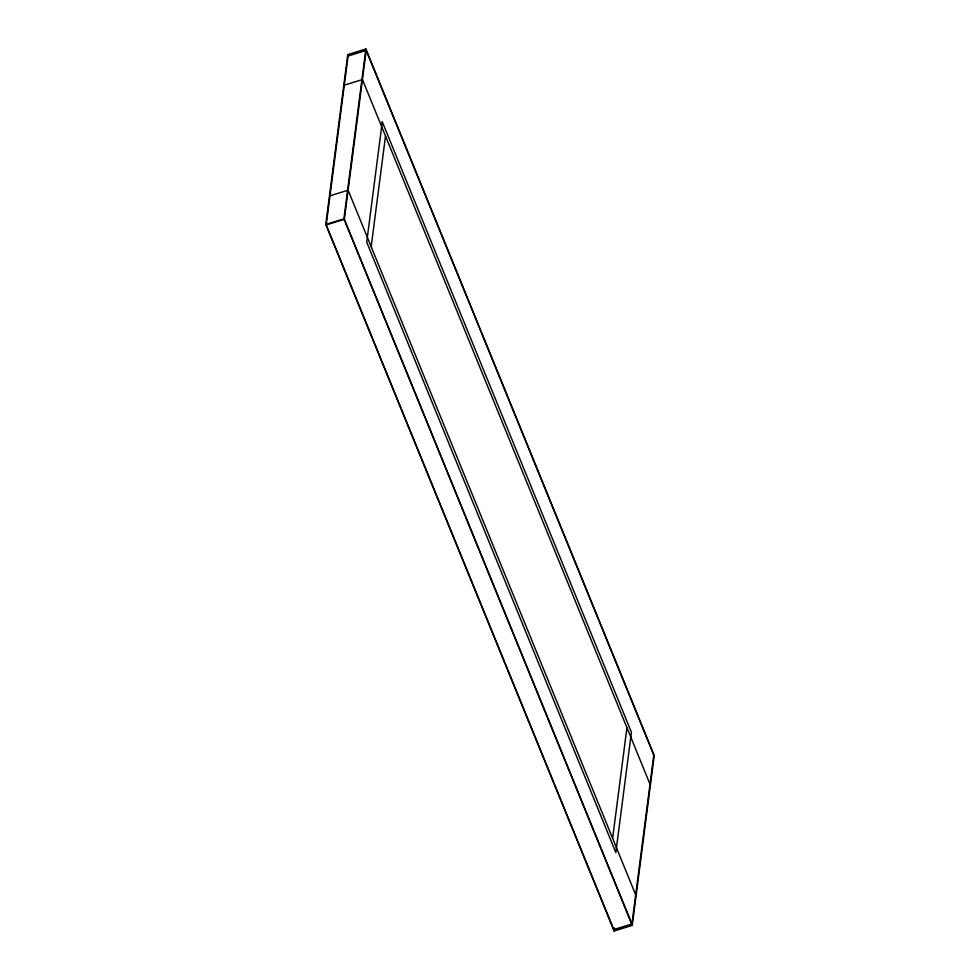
<?xml version="1.0" encoding="UTF-8"?>
<svg xmlns="http://www.w3.org/2000/svg" width="980" height="980" viewBox="0 0 980 980"><rect width="100%" height="100%" fill="white"/><g stroke="black" fill="none" stroke-linecap="round" stroke-linejoin="round"><path stroke-width="1.47" d="M325.776 224.457L347.753 54.598L365.883 49L654.223 755.543L632.247 925.402L614.117 931L325.776 224.457L343.907 218.846L365.883 49M326.23 224.91L348.072 56.032L366.202 50.433L653.77 755.09L631.929 923.969L613.799 929.567L326.23 224.91L344.36 219.312L366.202 50.433M371.187 246.715L385.507 136.073M612.623 838.329L626.943 727.687M614.117 931L614.509 927.962M344.311 85.15L362.441 79.539L650.01 784.208M329.99 195.792L348.121 190.194L635.689 894.85M344.36 219.312L631.929 923.969M343.907 218.846L632.247 925.402M382.286 121.79L366.716 242.146L615.844 852.6L631.414 732.256L382.286 121.79"/></g></svg>
